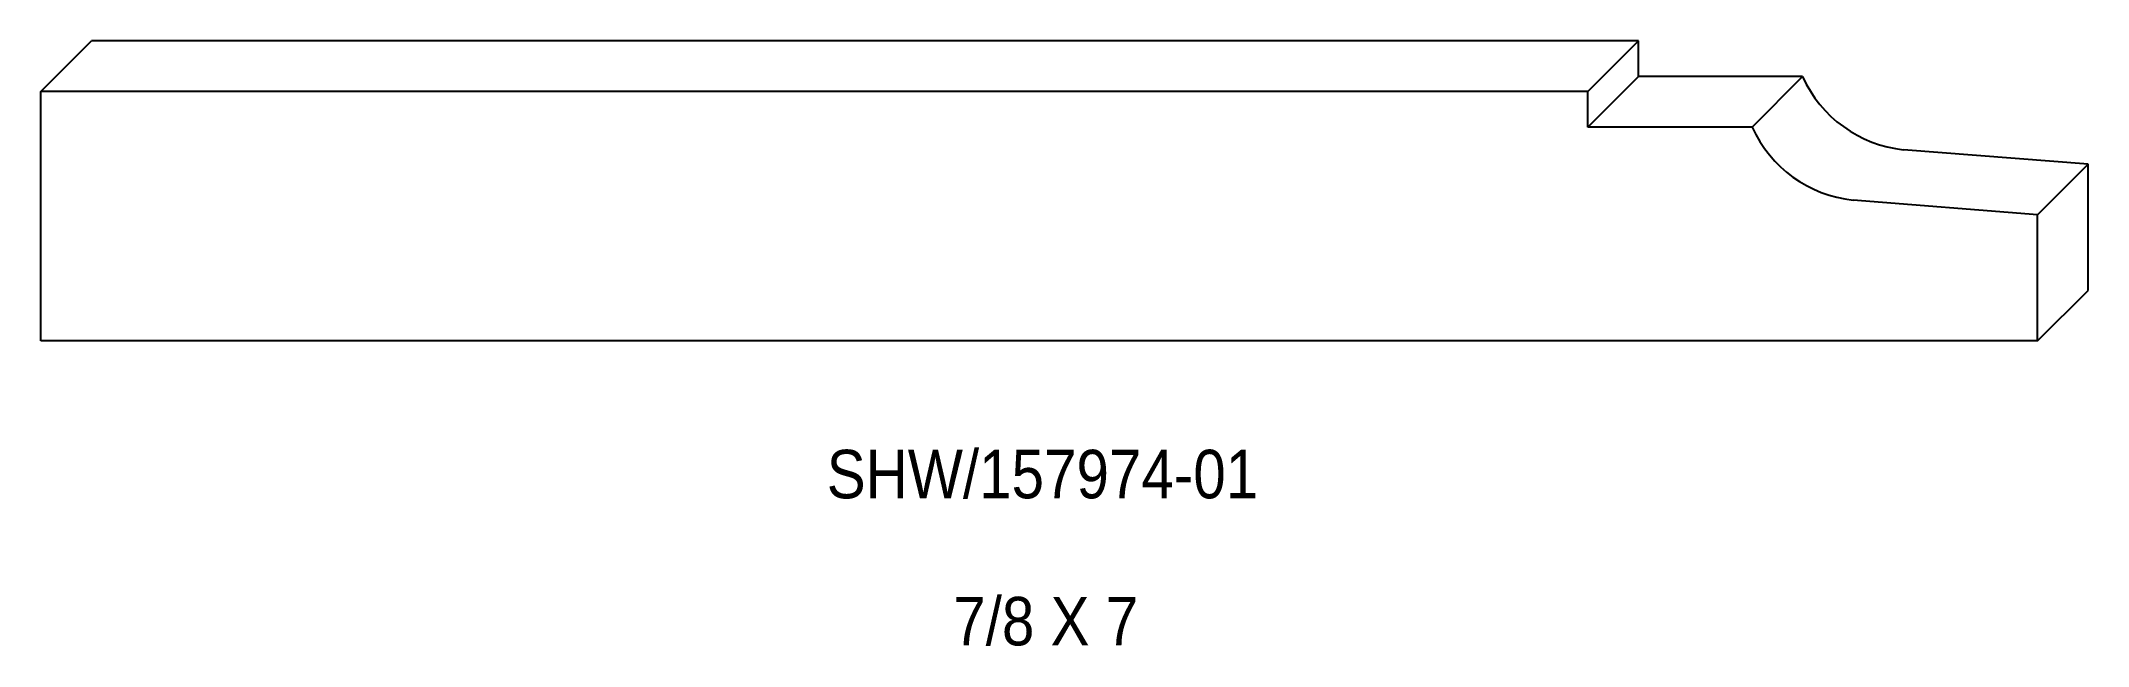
# Model space of a CAD drawing. Extents: x 7.37 to 14.55, y 129.91 to 132.03.
import ezdxf

# ---------------------------------------------------------------- set-up
doc = ezdxf.new("R2010")
doc.units = 0
doc.header["$LTSCALE"] = 5
doc.layers.add('PROFILE', color=7, linetype='CONTINUOUS')
doc.styles.add('TXT', font='TXT', dxfattribs={"height": 3.5})

msp = doc.modelspace()

# ---------------------------------------------------------------- linework, layer by layer
at = {"layer": 'PROFILE', "color": 1, "linetype": 'CONTINUOUS'}
for p, q in [((7.3728, 131.8502), (7.5495, 132.027)), ((12.9716, 132.027), (7.5495, 132.027)), ((12.7948, 131.8502), (12.9716, 132.027)), ((12.9716, 131.902), (12.9716, 132.027)), ((12.7948, 131.7253), (12.9716, 131.902)), ((13.5472, 131.902), (12.9716, 131.902)), ((13.3705, 131.7253), (13.5472, 131.902)), ((7.3728, 130.9755), (7.3728, 131.8502)), ((12.7948, 131.8502), (7.3728, 131.8502)), ((12.7948, 131.7253), (12.7948, 131.8502)), ((13.3705, 131.7253), (12.7948, 131.7253)), ((14.5477, 131.5948), (13.9014, 131.6457)), ((14.371, 131.4181), (14.5477, 131.5948)), ((14.5477, 131.1522), (14.5477, 131.5948)), ((14.371, 131.4181), (13.7246, 131.469)), ((14.371, 130.9755), (14.371, 131.4181)), ((14.371, 130.9755), (14.5477, 131.1522)), ((14.371, 130.9755), (7.3728, 130.9755))]:
    msp.add_line(p, q, dxfattribs=at)
for centre in [(13.9476, 132.0826), (13.7709, 131.9059)]:
    msp.add_ellipse(centre, major_axis=(0, 0.4393), ratio=1, start_param=-4.288719, end_param=-3.247094, dxfattribs=at)

# ---------------------------------------------------------------- texts
at = {"layer": 'PROFILE', "color": 1, "linetype": 'CONTINUOUS', "style": 'TXT', "width": 0.9}
for s, height, p in [('SHW/157974-01', 0.169956, (10.127, 130.424)), ('7/8 X 7', 0.16996, (10.5703, 129.9086))]:
    msp.add_text(s, height=height, dxfattribs=at).set_placement(p)

doc.saveas('drawing.dxf')
